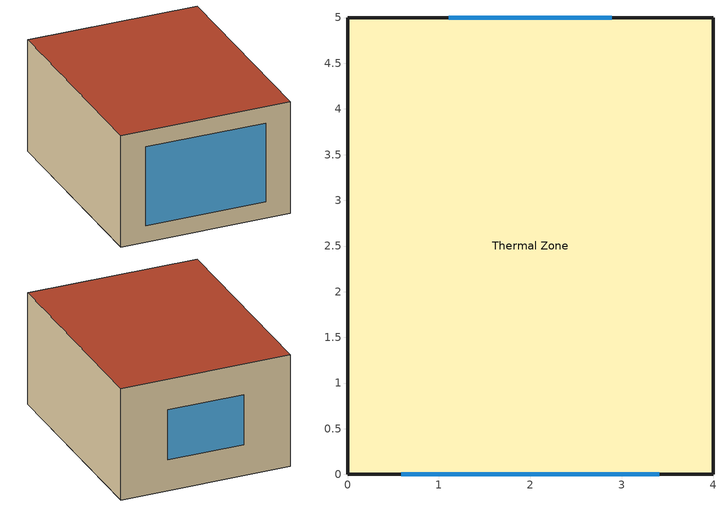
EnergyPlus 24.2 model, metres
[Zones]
Thermal Zone
 floor ground (Floor): 4,5 4,0 0,0 0,5 z0
 wall outside (Wall): 4,0 4,5 0,5 0,0 4,0 z0:2.7
 window (Window): 0.59,0 3.41,0 z0.4:2.3; 2.89,5 1.11,5 z0.75:1.95
 roof outside (Roof): 4,0 4,5 0,5 0,0 z2.7
[Building]
Building 1: North Axis {deg}=0; Terrain=City; Loads Convergence Tolerance Value {W}=0.04; Temperature Convergence Tolerance Value {deltaC}=0.4; Solar Distribution=FullInteriorAndExterior; Maximum Number of Warmup Days=25; Minimum Number of Warmup Days=15
[SizingPeriod:WeatherFileDays] Begin Day of Month=1; End Day of Month=1; Day of Week for Start Day=Monday; Use Weather File Daylight Saving Period=Yes; Use Weather File Rain and Snow Indicators=Yes
Name | Begin Month | End Month
DesignDayWinter | 6 | 6
DesignDaySummer | 1 | 1
[Material]
Name | Roughness | Thickness {m} | Conductivity {W/m-K} | Density {kg/m3} | Specific Heat {J/kg-K} | Thermal Absorptance | Solar Absorptance | Visible Absorptance
Contrapiso | Rough | 0.5 | 1.16 | 2000 | 2500 | 0.93 | 0.3 | 0.7
Piso_Madera | MediumSmooth | 0.02 | 0.34 | 1200 | 1380 | 0.9 | 0.7 | 0.7
internal_mass | Rough | 0.25 | 0.93 | 2500 | 2500 | 0.9 | 0.7 | 0.7
roof_exterior | Smooth | 0.15 | 0.018 | 35 | 1200 | 0.5 | 0.7 | 0.7
roof_inner | Rough | 0.1 | 0.9 | 1500 | 1000 | 0.8 | 0.5 | 0.5
wall_exterior | Rough | 0.1 | 0.8 | 1500 | 1200 | 0.7 | 0.7 | 0.7
wall_inner | VerySmooth | 0.25 | 0.9 | 2000 | 1000 | 0.9 | 0.5 | 0.5
wall_inter | MediumRough | 0.1 | 0.018 | 35 | 1200 | 0.5 | 0.3 | 0.3
[WindowMaterial:SimpleGlazingSystem]
WindowMaterial: U-Factor {W/m2-K}=1; Solar Heat Gain Coefficient=0.6
[WindowMaterial:Shade]
Madera: Solar Transmittance=0.05; Solar Reflectance=0.25; Visible Transmittance=0.05; Visible Reflectance=0.3; Infrared Hemispherical Emissivity=0.9; Infrared Transmittance=0; Thickness {m}=3; Conductivity {W/m-K}=0.15; Shade to Glass Distance {m}=0.05; Top Opening Multiplier=0.5; Bottom Opening Multiplier=0.5; Left-Side Opening Multiplier=0.5; Right-Side Opening Multiplier=0.5; Airflow Permeability=0.5
[Construction]
Floor: Contrapiso, Piso_Madera
InternalMass: internal_mass
Roof: roof_exterior, roof_inner
Wall: wall_exterior, wall_inter, wall_inner
Window: WindowMaterial
[Zone]
Thermal Zone: Multiplier=1; Part of Total Floor Area=Yes
[WindowShadingControl] Zone=Thermal Zone; Shading Type=ExteriorShade; Shading Control Is Scheduled=No; Glare Control Is Active=No; Shading Device Material=Madera; Multiple Surface Control Type=Sequential
Name | Shading Control Type | Setpoint {W/m2, W or deg C} | Fenestration Surface 1
window_north | OnIfHighSolarOnWindow | 300 | window_north
window_south | AlwaysOff |  | window_south
[InternalMass]
internal_mass: Construction=InternalMass; Zone or ZoneList=Thermal Zone; Surface Area {m2}=40
[People]
People: Zone or ZoneList or Space or SpaceList=Thermal Zone; Number of People Schedule=occupation; Number of People Calculation Method=People; Number of People=1; Fraction Radiant=0.31417; Sensible Heat Fraction=0.563; Activity Level Schedule=occupants activity schedule; Carbon Dioxide Generation Rate {m3/s-W}=3.82e-8; Enable ASHRAE 55 Comfort Warnings=No; Mean Radiant Temperature Calculation Type=EnclosureAveraged; Work Efficiency Schedule=Work Efficiency; Clothing Insulation Calculation Method=DynamicClothingModelASHRAE55; Air Velocity Schedule=air_velocity; Thermal Comfort Model 1 Type=AdaptiveCEN15251; Thermal Comfort Model 2 Type=Fanger
[Lights]
interior lighting: Zone or ZoneList or Space or SpaceList=Thermal Zone; Schedule=lighting_interior; Design Level Calculation Method=Watts/Area; Watts per Floor Area {W/m2}=1; Return Air Fraction=0; Fraction Radiant=0.6; Fraction Visible=0.2; Fraction Replaceable=1; Return Air Fraction Calculated from Plenum Temperature=No
[ElectricEquipment] Zone or ZoneList or Space or SpaceList=Thermal Zone; Design Level Calculation Method=EquipmentLevel
Name | Schedule | Design Level {W} | Fraction Latent | Fraction Radiant | Fraction Lost
clothes dryer | clothes_dryer | 2922.77 | 0.015 | 0.081 | 0.85
clothes washer | clothes_washer | 791.344 | 0.03 | 0.162 | 0.7
cooking range | cooking_range | 1876.63 | 0.079 | 0.432 | 0.2
dishwasher | dishwasher | 411.548 | 0.3 | 0.18 | 0.4
misc plug loads | plug_loads_other | 155.301 | 0.045 | 0.513 | 0.1
whole house fan | Always On | 0 | 0 | 0 | 1
[HVACTemplate:Zone:Unitary]
Thermal Zone: Template Unitary System=HeatPump; Supply Air Maximum Flow Rate {m3/s}=0.15; Outdoor Air Method=Flow/Person; Outdoor Air Flow Rate per Person {m3/s}=0.00944; Baseboard Heating Type=None; Baseboard Heating Capacity {W}=autosize; Zone Cooling Design Supply Air Temperature Input Method=SystemSupplyAirTemperature; Zone Cooling Design Supply Air Temperature {C}=12.8; Zone Cooling Design Supply Air Temperature Difference {deltaC}=11.11; Zone Heating Design Supply Air Temperature Input Method=SystemSupplyAirTemperature; Zone Heating Design Supply Air Temperature {C}=50; Zone Heating Design Supply Air Temperature Difference {deltaC}=30
[HVACTemplate:System:UnitaryHeatPump:AirToAir]
HeatPump: System Availability Schedule=HVAC_OnOff; Control Zone or Thermostat Location=Thermal Zone; Cooling Supply Air Flow Rate {m3/s}=0.15; Heating Supply Air Flow Rate {m3/s}=0.15; No Load Supply Air Flow Rate {m3/s}=0.05; Supply Fan Placement=DrawThrough; Supply Fan Total Efficiency=0.7; Supply Fan Delta Pressure {Pa}=75; Supply Fan Motor Efficiency=0.9; Supply Fan Motor in Air Stream Fraction=0.9; Cooling Coil Type=SingleSpeedDX; Cooling Coil Availability Schedule=Always On; Cooling Design Supply Air Temperature {C}=12.8; Cooling Coil Gross Rated Total Capacity {W}=2300; Cooling Coil Gross Rated Sensible Heat Ratio=0.7; Cooling Coil Gross Rated COP {W/W}=3; Heat Pump Heating Coil Type=SingleSpeedDXHeatPump; Heat Pump Heating Coil Availability Schedule=Always On; Heating Design Supply Air Temperature {C}=50; Heat Pump Heating Coil Gross Rated Capacity {W}=2500; Heat Pump Heating Coil Rated COP {W/W}=3.2; Heat Pump Heating Minimum Outdoor Dry-Bulb Temperature {C}=-8; Heat Pump Defrost Maximum Outdoor Dry-Bulb Temperature {C}=5; Heat Pump Defrost Strategy=ReverseCycle; Heat Pump Defrost Control=Timed; Heat Pump Defrost Time Period Fraction=0.058333; Supplemental Heating Coil Type=Electric; Supplemental Heating Coil Availability Schedule=Always On; Supplemental Heating Coil Capacity {W}=1000; Supplemental Heating Coil Maximum Outdoor Dry-Bulb Temperature {C}=21; Supplemental Gas Heating Coil Efficiency=0.8; Maximum Outdoor Air Flow Rate {m3/s}=0; Minimum Outdoor Air Flow Rate {m3/s}=0; Economizer Type=NoEconomizer; Economizer Lockout=NoLockout; Night Cycle Control=StayOff; Heat Recovery Type=None; Sensible Heat Recovery Effectiveness=0.7; Latent Heat Recovery Effectiveness=0.65; Humidifier Type=None; Humidifier Rated Capacity {m3/s}=0.000001; Humidifier Rated Electric Power {W}=autosize; Humidifier Setpoint {percent}=30; Return Fan=No; Return Fan Total Efficiency=0.7; Return Fan Delta Pressure {Pa}=500; Return Fan Motor Efficiency=0.9; Return Fan Motor in Air Stream Fraction=1
[ZoneControl:Thermostat]
Thermostat: Zone or ZoneList=Thermal Zone; Control Type Schedule=ZONE CONTROL TYPE SCHED; Control 1=Dual_temp_sp
[ThermostatSetpoint:DualSetpoint]
Dual_temp_sp: Heating Setpoint Temperature Schedule=heating_setpoint; Cooling Setpoint Temperature Schedule=cooling_setpoint
[Schedule:Compact]
cooling_setpoint: Through: 12/31, For: Alldays, Until: 24:00, 25
heating_setpoint: Through: 12/31, For: Alldays, Until: 24:00, 24
occupation: Through: 12/31, For: Alldays, Until: 07:00, 0, Until: 19:00, 1, Until: 24:00, 0
[Schedule:Constant]
Name | Hourly Value
Always On; HVAC_OnOff | 1
Work Efficiency | 0
ZONE CONTROL TYPE SCHED | 4
air_velocity | 0.1
occupants activity schedule | 100
[Schedule:File] File=C:/Users/grhen/Documents/GitHub2/eprllib/src/eprllib/examples/example_thermostat_files/evaluation/allways_off.csv; Rows to Skip at Top=1; Number of Hours of Data=8760; Column Separator=Comma; Interpolate to Timestep=No; Minutes per Item=10; Adjust Schedule for Daylight Savings=Yes
Name | Column Number
clothes_dryer | 7
clothes_washer | 6
cooking_range | 4
dishwasher | 5
lighting_interior | 1
plug_loads_other | 8
[AirflowNetwork:SimulationControl]
Flujo_Control: AirflowNetwork Control=MultizoneWithoutDistribution; Wind Pressure Coefficient Type=SurfaceAverageCalculation; Building Type=LowRise; Maximum Number of Iterations=500; Initialization Type=ZeroNodePressures; Relative Airflow Convergence Tolerance=0.0001; Absolute Airflow Convergence Tolerance {kg/s}=0.000001; Convergence Acceleration Limit=0; Ratio of Building Width Along Short Axis to Width Along Long Axis=1; Height Dependence of External Node Temperature=No; Solver=SkylineLU; Allow Unsupported Zone Equipment=No; Do Distribution Duct Sizing Calculation=No
[AirflowNetwork:MultiZone:Zone]
Thermal Zone: Ventilation Control Mode=Constant; Indoor and Outdoor Temperature Difference Upper Limit for Minimum Venting Open Factor {deltaC}=100; Indoor and Outdoor Enthalpy Difference Upper Limit for Minimum Venting Open Factor {deltaJ/kg}=300000; Venting Availability Schedule=Always On; Single Sided Wind Pressure Coefficient Algorithm=Standard; Facade Width {m}=10
[AirflowNetwork:MultiZone:Surface] Leakage Component=SimpleOpening; Window/Door Opening Factor, or Crack Factor=1; Ventilation Control Mode=NoVent; Indoor and Outdoor Temperature Difference Upper Limit for Minimum Venting Open Factor {deltaC}=100; Indoor and Outdoor Enthalpy Difference Upper Limit for Minimum Venting Open Factor {deltaJ/kg}=300000; Venting Availability Schedule=Always On; Equivalent Rectangle Method=PolygonHeight; Equivalent Rectangle Aspect Ratio=1
window_north; window_south
[AirflowNetwork:MultiZone:Component:SimpleOpening]
SimpleOpening: Air Mass Flow Coefficient When Opening is Closed {kg/s-m}=0.5; Air Mass Flow Exponent When Opening is Closed=0.65; Minimum Density Difference for Two-Way Flow {kg/m3}=0.0001; Discharge Coefficient=1
